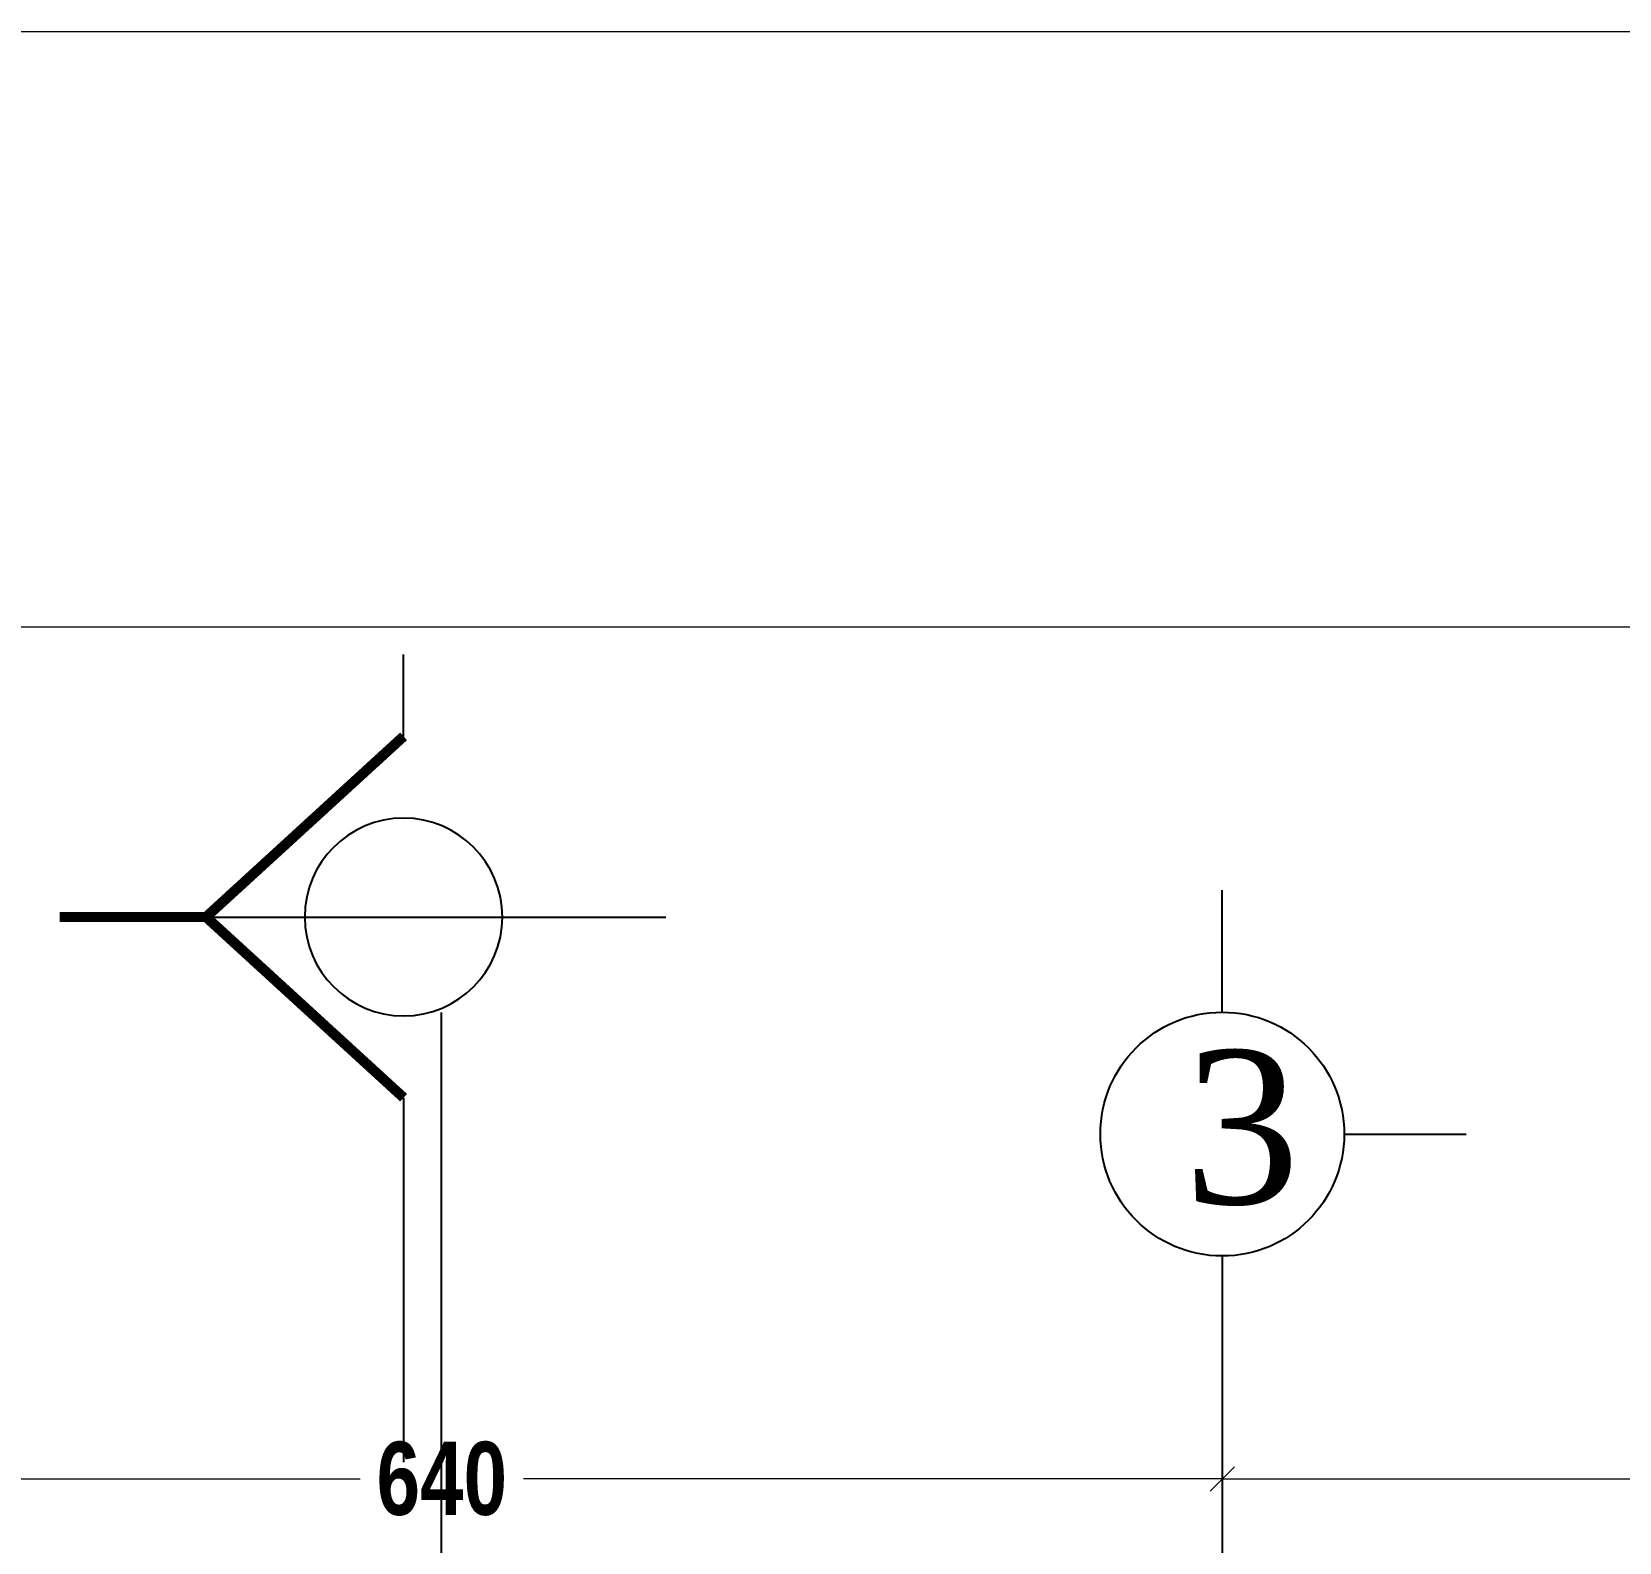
# Model space of a CAD drawing. Extents: x 285329 to 658348, y -83126 to -16980.
# Drawn here: x 354939 to 355590, y -39228 to -38609 of the extents above; entities that cross this region are included whole.
import ezdxf

# ---------------------------------------------------------------- set-up
doc = ezdxf.new("R2010")
doc.units = 0
doc.layers.get('0').update_dxf_attribs({"linetype": 'CONTINUOUS'})
doc.layers.get('DEFPOINTS').update_dxf_attribs({"color": 9, "linetype": 'CONTINUOUS'})
for name, color, linetype in [('AXIS', 1, 'CONTINUOUS'), ('COLUMN', 5, 'CONTINUOUS'), ('TEXT', 3, 'CONTINUOUS'), ('WALL', 7, 'CONTINUOUS'), ('WALL1', 2, 'CONTINUOUS')]:
    doc.layers.add(name, color=color, linetype=linetype)
doc.layers.add('VIS', color=8, linetype='CONTINUOUS', lineweight=18)
doc.styles.add('CITYBLUEPRINT', font='cityb___.ttf', dxfattribs={"width": 0.8})
doc.styles.add('style2', font='romantic.ttf', dxfattribs={"height": 50})
doc.dimstyles.new('50', dxfattribs={"dimtxt": 30, "dimasz": 10, "dimexe": 5, "dimexo": 6, "dimgap": 5, "dimtad": 0, "dimdec": 0, "dimdsep": 46, "dimtxsty": 'CITYBLUEPRINT', "dimblk1": 'OBLIQUE', "dimblk2": 'OBLIQUE', "dimsah": 1, "dimcen": 0.05, "dimdle": 0.03, "dimclre": 22, "dimclrt": 7, "dimadec": 0, "dimazin": 0, "dimtfac": 1, "dimtdec": 0, "dimtix": 1, "dimtmove": 0, "dimatfit": 3, "dimldrblk": 'OBLIQUE', "dimfxl": 1, "dimtolj": 1, "dimtzin": 0, "dimarcsym": 0})

# ---------------------------------------------------------------- blocks, each defined once
blk = doc.blocks.new('sec')
at = {"layer": 'WALL'}
for p, q in [((0, 105.85), (0, 319.45)), ((0, 105.85), (-115.71, 0)), ((-115.71, 0), (153.67, 0)), ((0, -105.85), (0, -153.77))]:
    blk.add_line(p, q, dxfattribs=at)
at = {"layer": 'WALL', "const_width": 6}
for points in [[(0, 105.85), (-115.71, 0), (-201.52, 0)], [(0, -105.85), (-115.71, 0)]]:
    blk.add_lwpolyline(points, dxfattribs=at)
at = {"layer": 'WALL'}
blk.add_circle((0, 0), 57.93, dxfattribs=at)
blk = doc.blocks.new('_Oblique')
at = {"color": 0, "lineweight": -2}
blk.add_line((-0.5, -0.5), (0.5, 0.5), dxfattribs=at)
blk = doc.blocks.new('*D2203')
at = {"layer": 'DEFPOINTS', "color": 0, "linetype": 'Continuous', "lineweight": 5, "transparency": 16777216}
for p in [(328671.29, -10833.2), (328671.29, -10833.2), (328030.97, -10845.64)]:
    blk.add_point(p, dxfattribs=at)
at = {"layer": 'VIS', "color": 22, "linetype": 'Continuous', "lineweight": -2, "transparency": 16777216}
for p, q in [((328030.97, -10839.64), (328030.97, -10828.2)), ((328671.29, -10827.2), (328671.29, -10828.2))]:
    blk.add_line(p, q, dxfattribs=at)
at = {"layer": 'VIS', "color": 24, "linetype": 'Continuous', "lineweight": -2, "transparency": 16777216}
for p, q in [((328030.94, -10833.2), (328317.63, -10833.2)), ((328671.32, -10833.2), (328384.62, -10833.2))]:
    blk.add_line(p, q, dxfattribs=at)
at = {"layer": 'VIS', "color": 24, "linetype": 'Continuous', "lineweight": -2, "transparency": 16777216, "xscale": 10, "yscale": 10, "zscale": 10, "rotation": 180}
blk.add_blockref('_Oblique', (328030.97, -10833.2), dxfattribs=at)
at = {"layer": 'VIS', "color": 24, "linetype": 'Continuous', "lineweight": -2, "transparency": 16777216, "xscale": 10, "yscale": 10, "zscale": 10}
blk.add_blockref('_Oblique', (328671.29, -10833.2), dxfattribs=at)
at = {"layer": 'VIS', "color": 30, "linetype": 'Continuous', "lineweight": 5, "transparency": 16777216, "insert": (328351.13, -10833.2), "char_height": 30, "attachment_point": 5, "style": 'CITYBLUEPRINT'}
blk.add_mtext('\\A1;640', dxfattribs=at)
blk = doc.blocks.new('*D2204')
at = {"layer": 'DEFPOINTS', "color": 0, "linetype": 'Continuous', "lineweight": 5, "transparency": 16777216}
for p in [(328671.29, -10833.2), (329123.76, -10833.2), (329123.76, -10833.2)]:
    blk.add_point(p, dxfattribs=at)
at = {"layer": 'VIS', "color": 22, "linetype": 'Continuous', "lineweight": -2, "transparency": 16777216}
for p, q in [((328671.29, -10827.2), (328671.29, -10828.2)), ((329123.76, -10827.2), (329123.76, -10828.2))]:
    blk.add_line(p, q, dxfattribs=at)
at = {"layer": 'VIS', "color": 24, "linetype": 'Continuous', "lineweight": -2, "transparency": 16777216}
for p, q in [((328671.26, -10833.2), (328866.66, -10833.2)), ((329123.79, -10833.2), (328928.39, -10833.2))]:
    blk.add_line(p, q, dxfattribs=at)
at = {"layer": 'VIS', "color": 24, "linetype": 'Continuous', "lineweight": -2, "transparency": 16777216, "xscale": 10, "yscale": 10, "zscale": 10, "rotation": 180}
blk.add_blockref('_Oblique', (328671.29, -10833.2), dxfattribs=at)
at = {"layer": 'VIS', "color": 24, "linetype": 'Continuous', "lineweight": -2, "transparency": 16777216, "xscale": 10, "yscale": 10, "zscale": 10}
blk.add_blockref('_Oblique', (329123.76, -10833.2), dxfattribs=at)
at = {"layer": 'VIS', "color": 30, "linetype": 'Continuous', "lineweight": 5, "transparency": 16777216, "insert": (328897.52, -10833.2), "char_height": 30, "attachment_point": 5, "style": 'CITYBLUEPRINT'}
blk.add_mtext('\\A1;452', dxfattribs=at)
blk = doc.blocks.new('cbcb')
at = {"layer": 'AXIS'}
for p, q in [((328671.27, -10641.78), (328671.27, -10591.78)), ((328721.27, -10691.78), (328771.27, -10691.78)), ((328671.27, -10741.78), (328670.74, -14326.06)), ((328671.27, -10741.78), (328671.27, -10791.78))]:
    blk.add_line(p, q, dxfattribs=at)
blk.add_circle((328671.27, -10691.78), 50, dxfattribs=at)
at = {"layer": 'TEXT', "insert": (328655.52, -10657.38), "char_height": 63, "width": 240.4607, "attachment_point": 1, "style": 'style2'}
blk.add_mtext('3', dxfattribs=at)
at = {"layer": 'VIS', "linetype": 'Continuous', "lineweight": 5}
for base, p1, p2, picture, middle in [((328671.29, -10833.2), (328030.97, -10845.64), (328671.29, -10833.2), '*D2203', (328351.13, -10833.2)), ((329123.76, -10833.2), (328671.29, -10833.2), (329123.76, -10833.2), '*D2204', (328897.52, -10833.2))]:
    dim = blk.add_linear_dim(base=base, p1=p1, p2=p2, dimstyle='50', override={"dimtmove": 1}, dxfattribs=at)
    dim.commit()
    dim.dimension.update_dxf_attribs({"geometry": picture, "text_midpoint": middle})

msp = doc.modelspace()

# ---------------------------------------------------------------- linework, layer by layer
at = {"layer": 'AXIS'}
msp.add_line((355106.79, -42661.74), (355106.79, -39010.91), dxfattribs=at)
at = {"layer": 'COLUMN', "linetype": 'Continuous', "lineweight": 5}
msp.add_lwpolyline([(356566.17, -38852.78), (356566.17, -43052.78), (353616.17, -43052.78), (353616.17, -38852.78)], close=True, dxfattribs=at)
at = {"layer": 'VIS', "linetype": 'Continuous', "lineweight": 5}
msp.add_line((361056.47, -38608.69), (326417.03, -38608.69), dxfattribs=at)

# ---------------------------------------------------------------- block references
msp.add_blockref('cbcb', (26755.73, -28369.04), dxfattribs=at)
at = {"layer": 'WALL1', "xscale": -0.7000000000116418, "yscale": 0.7000000000116418, "zscale": 0.7, "rotation": 180}
msp.add_blockref('sec', (355091.17, -38971.79), dxfattribs=at)

doc.saveas('drawing.dxf')
